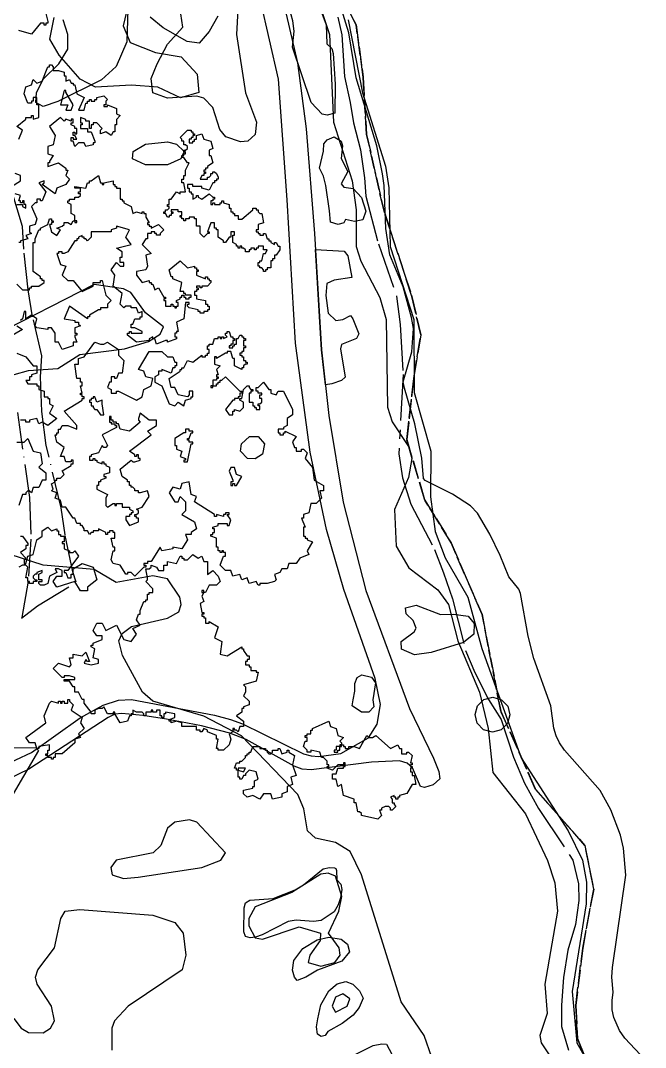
# Model space of a CAD drawing. Header units: metres. Extents: x -400 to 800, y -650 to 500.
# Drawn here: x 430.7 to 516.8, y -210.5 to -68.9 of the extents above; entities that cross this region are included whole.
import ezdxf

# ---------------------------------------------------------------- set-up
doc = ezdxf.new("R2010")
doc.units = ezdxf.units.M
doc.header["$LTSCALE"] = 2
for name, pattern in [('DASHDOT', [3.556, 2.54, -0.508, 0, -0.508]), ('DASHED', [1.524, 1.27, -0.254]), ('PHANTOM', [6.35, 3.175, -0.635, 0.635, -0.635, 0.635, -0.635])]:
    doc.linetypes.add(name, pattern=pattern)
for name, color, linetype in [('SITE-FLOOD-LIMIT', 5, 'DASHED'), ('SITE-PATH', 84, 'CONTINUOUS'), ('SITE-PROPERTY', 7, 'PHANTOM'), ('SITE-ROAD-GRAVEL', 32, 'CONTINUOUS'), ('SITE-SETBACK-WATER', 1, 'DASHDOT'), ('SITE-TREE-CANOPY', 94, 'CONTINUOUS'), ('SITE-WATER-EDGE', 5, 'CONTINUOUS'), ('TOPO-CONTOUR-MAJOR', 8, 'CONTINUOUS'), ('TOPO-CONTOUR-MINOR', 9, 'CONTINUOUS')]:
    doc.layers.add(name, color=color, linetype=linetype)

msp = doc.modelspace()

# ---------------------------------------------------------------- linework, layer by layer
at = {"layer": 'SITE-FLOOD-LIMIT'}
for points in [[(509.38, -214.09), (507.46, -209.29), (507.22, -204.72), (508.18, -196.8), (509.69, -188.67), (508.49, -182.65), (501.69, -174.94), (496.89, -164.13), (494.31, -150.81), (490.03, -140.91), (486.41, -135.02), (483.92, -126.65), (484.88, -118.25), (485.84, -112.24), (484.64, -106.96), (480.79, -95.19), (478.39, -84.62), (477.91, -76.69), (476.95, -69.48), (472.15, -60.12)], [(472.15, -60.12), (476.95, -69.48), (477.91, -76.69), (478.39, -84.62), (480.79, -95.19), (484.64, -106.96), (485.84, -112.24), (484.88, -118.25), (483.92, -126.65), (486.41, -135.02), (490.03, -140.91), (494.31, -150.81), (496.89, -164.13), (501.69, -174.94), (508.49, -182.65), (509.69, -188.67), (508.18, -196.8), (507.22, -204.72), (507.46, -209.29), (509.38, -214.09)]]:
    msp.add_lwpolyline(points, dxfattribs=at)
at = {"layer": 'SITE-PATH'}
for points in [[(427.83, -171.84), (432.18, -169.84), (438.89, -165.04), (442.06, -163.31), (444.2, -162.62), (445.99, -162.51), (457.42, -164.69), (459.62, -165.26), (461.27, -165.88), (469.68, -170.01), (470.73, -170.3), (471.8, -170.36), (474.85, -169.96), (478.65, -167.8), (479.86, -165.94), (480.28, -163.2), (479.58, -159.64), (475.23, -147.36), (472.85, -139.09), (470.6, -128.4), (468.57, -113.39), (467.42, -93.6), (466.23, -76.97), (463.74, -66.12)], [(466.65, -65.18), (468.88, -74.71), (470.06, -83.81), (471.19, -98.26), (472.18, -114.3), (473.17, -123.35), (475.14, -135.29), (478.27, -147.47), (484.3, -163.74), (487.63, -170.59), (488.35, -172.44), (488.48, -173.48), (487.54, -174.27), (486.39, -174.67), (485.81, -174.5), (484.72, -171.95), (483.99, -171.3), (482.93, -170.96), (479.06, -171.15), (470.76, -172.22), (469.52, -172.15), (468.39, -171.7), (461.79, -168.03), (459.51, -167.18), (455.64, -166.17), (450.78, -165.22), (447.52, -164.72), (444.66, -164.45), (443.7, -164.54), (442.77, -165.01), (431.8, -172.14), (428.96, -173.5)]]:
    msp.add_lwpolyline(points, dxfattribs=at)
at = {"layer": 'SITE-PROPERTY'}
msp.add_lwpolyline([(474.43, -68.42), (474.96, -70.85), (475.34, -76.59), (476.14, -80.19), (476.57, -82.97), (477.53, -86.73), (478.08, -90.58), (478.26, -93.12), (480.01, -99.66), (482.53, -106.89), (483.03, -110.81), (483.41, -117.71), (482.82, -128.64), (483.32, -131.94), (484.47, -135.58), (487.75, -141.84), (489, -145.03), (490.21, -148.63), (492.02, -155.77), (493.32, -158.81), (495.19, -162.5), (496.95, -165.27), (498.63, -170.49), (500.15, -174.08), (502.07, -177.56), (506.83, -184.67), (507.58, -187.92), (507.65, -190.25), (507.18, -193.56), (506.15, -197.07), (505.53, -200.84), (505.27, -204.66), (505.25, -207.61), (506.2, -210.9)], dxfattribs=at)
at = {"layer": 'SITE-ROAD-GRAVEL'}
msp.add_lwpolyline([(472.18, -114.3), (471.32, -100.46), (475.29, -100.69), (475.82, -101.33), (476.34, -104.3), (473.93, -104.68), (472.9, -105.17), (472.77, -106.78), (473.08, -109.24), (474.13, -110.26), (475.12, -110.11), (476.15, -109.58), (476.47, -110.03), (477.3, -112.1), (476.99, -112.75), (474.94, -113.55), (474.79, -114.17), (475.44, -118.05), (474.93, -118.51), (473.6, -118.99), (472.7, -119.12)], close=True, dxfattribs=at)
at = {"layer": 'SITE-SETBACK-WATER'}
msp.add_lwpolyline([(430.24, -122.96), (431.9, -134.64), (432.11, -140.42), (431.73, -146.21), (430.83, -151.29), (433, -149.6), (438.36, -146.34), (437.89, -144.89), (436.82, -139.81), (436.3, -136.1), (434.22, -127.5), (433.6, -122.78), (433.44, -118.01), (433.62, -115.12), (432.34, -109.74), (431.72, -106.01), (431.11, -100.4), (430.95, -97.29), (428.94, -90.71)], dxfattribs=at)
at = {"layer": 'SITE-TREE-CANOPY'}
for points in [[(445.69, -65.91), (444.83, -69.61), (445.78, -71.93), (449.29, -73.31), (452.8, -73.91), (455.05, -76.29), (455.25, -78.8), (452.73, -79.52), (449.62, -78.08), (445.99, -77.81), (441.02, -78.08), (438.91, -76.95), (436, -73.64), (434.74, -71.46), (435.33, -68.48)], [(433.93, -67.01), (434.43, -69.01), (434.43, -69.26), (434.18, -69.26), (434.18, -69.51), (433.93, -69.51), (433.93, -69.26), (433.43, -69.26), (432.18, -70.76), (430.43, -70.26)], [(457.89, -68.29), (456.7, -70.4), (455.31, -71.99), (453.65, -71.79), (450.35, -69.87), (448.53, -68.41)], [(430.43, -85.25), (430.93, -84.01), (430.18, -83.51), (431.43, -82.5), (431.43, -82.26), (432.18, -82.26), (432.18, -82), (432.43, -82), (432.43, -82.5), (433.18, -82.26), (433.18, -80.5), (432.93, -80.5), (432.93, -79.51), (432.43, -79.51), (432.43, -80), (432.18, -80), (432.18, -80.26), (431.68, -80.26), (431.18, -79.01), (431.43, -78.01), (432.18, -77.75), (432.43, -77.01), (432.93, -77.51), (433.68, -77.25), (434.43, -75.25), (434.68, -75.25), (434.68, -75.01), (434.93, -75.01), (435.18, -75.25), (435.18, -75.75), (435.93, -75.75), (436.68, -76.01), (436.68, -76.51), (436.93, -76.51), (436.93, -77.25), (437.43, -77.01), (437.68, -77.51), (437.93, -77.51), (437.93, -77.76), (438.18, -77.76), (438.43, -79.01), (439.43, -79.5), (438.68, -81.26), (439.43, -81.26), (439.68, -80.26), (439.93, -80.26), (439.93, -80), (440.18, -80), (440.18, -79.76), (440.43, -79.76), (440.43, -80), (440.93, -80), (440.93, -79.76), (441.18, -79.76), (441.18, -79.5), (442.18, -79.26), (442.68, -79.76), (442.43, -80), (442.43, -80.5), (442.18, -80.5), (442.18, -80.76), (442.68, -80.76), (442.68, -80.5), (443.93, -81), (443.93, -81.76), (444.43, -82), (443.93, -82.51), (443.93, -83.26), (443.68, -83.26), (443.68, -84.25), (443.43, -84.25), (443.18, -84.75), (442.43, -84.25), (441.68, -84.51), (441.68, -84.01), (441.93, -83.76), (441.18, -83.01), (440.68, -83.01), (440.68, -83.26), (440.43, -83.26), (440.43, -83.76), (440.18, -83.76), (440.18, -82.76), (439.68, -82.76), (439.68, -82.51), (438.93, -82.26), (438.93, -83.01), (439.18, -83.01), (439.18, -83.26), (438.93, -83.26), (438.93, -83.76), (439.93, -83.76), (439.93, -84.25), (440.43, -84.25), (440.93, -85.51), (440.93, -85.75), (440.68, -85.75), (440.68, -86.01), (439.68, -86.25), (439.43, -85.75), (438.68, -85.75), (438.18, -86.25), (437.93, -85.51), (437.68, -85.51), (437.68, -85.01), (437.93, -85.01), (437.93, -85.25), (438.43, -85.25), (438.18, -84.75), (437.93, -84.75), (437.93, -84.26), (438.18, -84.26), (438.18, -84.51), (438.43, -84.51), (438.43, -83.76), (438.18, -83.76), (438.18, -83.51), (437.68, -83.26), (437.68, -83.01), (437.93, -83.01), (437.93, -82.5), (437.68, -82.5), (437.68, -82.76), (436.93, -82.5), (436.68, -82.76), (436.18, -82.26), (434.68, -83.51), (435.43, -84.75), (435.18, -86.01), (434.43, -86.25), (434.43, -87.25), (435.18, -87.51), (434.68, -88.26), (434.68, -88.51), (434.43, -88.51), (434.43, -89.01), (435.93, -88.51), (436.93, -89.26), (436.93, -89.5), (437.18, -89.5), (436.93, -90.26), (437.43, -90.76), (436.93, -91.5), (435.68, -92), (435.43, -92.76), (433.68, -91.5), (433.93, -91.26), (433.93, -91), (433.18, -91.26), (434.18, -92.51), (433.68, -93.76), (433.43, -93.76), (433.43, -93.51), (432.93, -93.51), (432.93, -94.01), (432.68, -94.01), (432.18, -94.51), (432.93, -96.25), (432.68, -97.01), (431.93, -97.25), (431.93, -98.01), (432.18, -98.26), (431.43, -98.51), (431.68, -99.01), (430.68, -99.26), (430.68, -99.5), (430.43, -99.5)], [(429.43, -91.76), (430.68, -91), (430.68, -90.26), (429.93, -90)], [(430.18, -105.25), (430.93, -106.01), (431.93, -106.01), (431.93, -105.75), (432.18, -105.75), (432.18, -105.51), (433.18, -105.51), (433.93, -105.01), (433.93, -104.75), (433.68, -104.75), (433.68, -104.51), (433.43, -104.51), (433.43, -104.25), (432.43, -103.51), (432.43, -99.5), (432.68, -99.5), (432.68, -99.01), (433.18, -97.76), (433.43, -97.76), (433.43, -97.51), (434.43, -97.01), (434.68, -96.25), (434.93, -96.25), (434.93, -96.51), (435.18, -96.51), (435.18, -96.75), (434.93, -96.75), (434.93, -97.01), (434.68, -97.01), (434.93, -98.01), (435.68, -98.51), (436.18, -97.76), (435.68, -97.51), (436.43, -97.26), (436.68, -97.01), (436.68, -96.75), (437.18, -96.75), (437.68, -97.01), (437.93, -96.51), (438.18, -96.51), (438.18, -95.75), (437.68, -95.51), (437.68, -94.25), (437.18, -94.01), (437.18, -93.76), (437.43, -93.76), (437.43, -93.51), (438.18, -93.51), (438.18, -93.26), (438.68, -93.26), (438.93, -93.01), (438.93, -92.76), (438.68, -92.76), (438.68, -92.51), (438.93, -92.51), (438.93, -92), (438.18, -92), (438.18, -91.76), (439.68, -92), (439.93, -91.26), (440.18, -91.26), (440.18, -91), (440.43, -91), (441.43, -90.26), (441.68, -91.26), (441.93, -91.26), (441.93, -91.5), (442.18, -91.5), (442.18, -91.26), (443.43, -91), (443.43, -91.5), (443.68, -91.5), (443.68, -91.76), (443.93, -91.76), (443.93, -92.01), (444.43, -92.01), (444.43, -93.51), (444.68, -93.51), (444.68, -93.75), (444.93, -93.75), (444.93, -94.01), (445.93, -94.51), (446.18, -95.51), (446.68, -95.25), (447.43, -95.51), (447.43, -95.25), (447.68, -95.25), (447.68, -95.51), (447.93, -95.51), (447.93, -96.01), (448.43, -96.76), (448.18, -96.76), (448.18, -97.01), (448.43, -97.01), (448.43, -97.26), (448.68, -97.26), (448.68, -97.51), (449.68, -97.01), (450.43, -97.76), (449.93, -98.26), (449.93, -98.5), (449.43, -98.5), (449.43, -98.26), (449.18, -98.26), (449.18, -98.01), (448.68, -98.01), (448.68, -98.26), (448.18, -98.26), (448.18, -99), (447.93, -99), (447.43, -99.76), (448.68, -101), (447.93, -101.26), (448.18, -102.76), (447.93, -103.26), (446.68, -103.51), (446.68, -104.01), (447.43, -105.01), (448.43, -104.75), (448.43, -105.01), (448.68, -105.01), (448.68, -105.25), (448.93, -105.25), (449.18, -106.01), (449.68, -105.75), (450.43, -107.01), (450.68, -107.01), (450.68, -107.26), (450.43, -107.26), (450.43, -107.51), (450.68, -107.51), (450.68, -108.26), (451.43, -108.26), (451.43, -108.01), (451.68, -108.01), (451.68, -108.26), (451.93, -108.26), (451.93, -108.5), (452.18, -108.5), (452.18, -108.26), (452.43, -108.26), (452.43, -107.76), (452.18, -107.76), (452.18, -107.51), (452.68, -107.26), (452.68, -107.01), (452.93, -107.01), (452.93, -106.76), (453.18, -106.76), (453.18, -107.01), (453.43, -107.01), (453.43, -107.26), (453.93, -107.26), (453.93, -107.01), (454.18, -107.01), (454.18, -106.76), (453.43, -106.76), (453.43, -106.51), (453.18, -106.51), (453.18, -106.26), (452.68, -106.26), (452.93, -105.01), (451.68, -104.51), (451.68, -104.25), (451.43, -104.25), (451.18, -103.25), (452.68, -102.01), (453.68, -103.01), (454.68, -102.76), (454.68, -103.01), (454.93, -103.01), (454.93, -103.25), (455.18, -103.25), (455.18, -103.51), (454.93, -103.51), (454.93, -104.01), (456.18, -104.51), (456.18, -104.25), (456.43, -104.25), (456.43, -104.51), (456.68, -104.51), (456.68, -104.75), (456.93, -104.75), (456.93, -105.01), (456.43, -105.51), (455.68, -105.51), (455.68, -105.75), (455.43, -105.75), (455.43, -105.51), (454.93, -105.51), (454.93, -105.75), (455.18, -105.75), (455.18, -106.01), (454.93, -106.01), (454.93, -106.26), (454.68, -106.26), (454.68, -106.76), (454.93, -106.76), (454.93, -107.26), (456.18, -107.51), (456.18, -108), (456.43, -108), (456.43, -108.26), (456.68, -108.26), (456.68, -108.76), (456.43, -108.76), (456.43, -109), (455.93, -109), (455.93, -109.26), (455.43, -109.26), (455.43, -109), (455.18, -109), (455.18, -108.76), (453.93, -108.5), (453.68, -108.26), (453.68, -108), (453.93, -108), (453.93, -107.76), (453.43, -107.76), (453.18, -110), (452.18, -110.5), (452.43, -111.76), (452.18, -111.76), (452.18, -112.01), (451.93, -112.01), (451.93, -112.51), (452.18, -112.51), (452.18, -112.76), (450.93, -113.25), (450.93, -113.01), (450.68, -113.01), (449.43, -113.51), (449.18, -112.76), (448.93, -112.76), (448.93, -112.51), (448.43, -112.76), (448.43, -113.01), (446.68, -113.25), (445.43, -112.26), (445.43, -112.01), (445.68, -112.01), (445.68, -111.76), (445.93, -111.76), (445.93, -112.01), (447.43, -112.01), (447.43, -111.76), (446.43, -111.26), (445.93, -111.26), (445.93, -110.76), (446.18, -110.76), (446.43, -110), (447.18, -110), (447.18, -109.76), (447.43, -109.76), (447.43, -109), (446.93, -109.26), (446.68, -108.5), (445.93, -108.5), (445.93, -108.26), (445.18, -108.26), (444.93, -108.5), (444.43, -108.01), (444.68, -106.51), (443.43, -105.51), (443.68, -104.01), (443.18, -103.26), (443.93, -102.26), (444.43, -102.76), (444.93, -102.76), (444.93, -102.26), (444.43, -102.26), (444.43, -101.5), (444.68, -101.5), (444.68, -100.76), (443.93, -100.26), (445.93, -99.76), (445.18, -98.76), (445.68, -97.76), (443.93, -97.26), (443.93, -97.51), (443.18, -97.76), (443.18, -98.01), (440.43, -98.01), (440.43, -98.76), (439.93, -99.26), (439.68, -99), (439.43, -99), (439.43, -98.76), (439.18, -98.76), (439.18, -98.51), (438.68, -98.76), (438.68, -99), (438.43, -99), (438.43, -99.26), (438.18, -99.26), (437.18, -100.76), (436.68, -101), (436.43, -101), (436.43, -100.76), (435.93, -100.76), (435.93, -101), (435.68, -101), (436.18, -102.51), (436.93, -102.76), (436.43, -104.01), (437.18, -104.75), (437.93, -104.75), (439.18, -106.25), (440.68, -105.51), (440.68, -105.01), (441.68, -105.01), (441.68, -104.75), (441.93, -104.75), (442.43, -106.76), (443.18, -107.51), (442.68, -108.01), (442.68, -108.5), (441.68, -108.51), (441.68, -108.76), (441.43, -108.76), (440.18, -109.5), (440.18, -109.76), (439.93, -109.76), (439.93, -110), (437.43, -108.26), (436.68, -110), (438.18, -110.26), (438.18, -110.5), (438.68, -110.5), (438.68, -110.76), (438.93, -111), (438.18, -111.26), (438.18, -112.01), (438.43, -112.01), (438.43, -112.26), (438.18, -112.26), (438.18, -112.51), (438.43, -113.26), (437.93, -113.26), (437.93, -113.75), (436.43, -114.25), (435.93, -113.26), (435.43, -113.26), (435.43, -112.01), (434.93, -111.26), (434.43, -111.26), (434.43, -111.5), (432.93, -111.26), (432.68, -111), (432.93, -110), (432.18, -109.5), (431.43, -110), (431.43, -109.01), (431.18, -109.01), (430.93, -110), (430.68, -110.26)], [(430.18, -94.26), (430.93, -94.26), (430.93, -94.51), (431.43, -94.75), (431.43, -94.26), (431.18, -94.26), (431.18, -93.76), (430.93, -93.76), (430.93, -94.01), (430.68, -94.01), (430.68, -93.76), (430.43, -93.76), (430.68, -93.01), (429.93, -92.76)], [(430.18, -111), (430.93, -111.5), (429.18, -112.51)], [(430.18, -114.75), (431.43, -115.25), (432.43, -116.51), (432.93, -116.51), (432.93, -117.51), (432.18, -117.76), (432.18, -118.01), (431.93, -118.01), (431.93, -118.51), (431.43, -118.51), (431.68, -119), (432.93, -119), (432.93, -119.26), (433.18, -119.26), (433.18, -119.76), (433.93, -120), (433.93, -120.76), (434.43, -120.76), (434.43, -121), (434.68, -121), (434.68, -121.76), (435.18, -122.01), (434.68, -123.01), (435.68, -123.75), (434.43, -124.75), (433.68, -124.25), (433.18, -124.51), (432.93, -123.75), (431.93, -124.01), (431.93, -124.25), (431.43, -124.25), (431.43, -124.01), (430.68, -124.01)], [(430.18, -127.01), (431.18, -127.01), (431.68, -126.51), (432.43, -128.26), (433.43, -128.5), (433.68, -130), (433.18, -130.5), (434.18, -131.26), (434.18, -132.26), (433.68, -132.26), (433.18, -133.26), (432.43, -133.26), (432.18, -134.01), (431.93, -133.75), (431.68, -133.75), (431.43, -134.01), (431.43, -134.25), (430.93, -134.25), (430.43, -135.75)], [(430.68, -140), (430.93, -140), (431.68, -141), (431.68, -141.26), (431.43, -141.26), (431.43, -141.76), (430.68, -142.26), (431.43, -143.01), (431.18, -143.25), (431.18, -143.75), (431.43, -143.75), (431.68, -142.76), (432.43, -142.51), (432.93, -140.5), (433.68, -140), (433.68, -139.26), (434.43, -138.76), (434.93, -139.26), (435.68, -139), (435.68, -139.26), (435.93, -139.26), (435.93, -139.76), (436.18, -139.76), (436.18, -140), (436.68, -140), (436.68, -140.76), (436.43, -140.76), (436.43, -141), (436.68, -141), (436.68, -141.76), (437.43, -142.01), (437.43, -142.26), (437.93, -142.26), (438.18, -142.01), (438.68, -142.76), (437.18, -144.75), (436.68, -144.75), (436.68, -145.01), (436.93, -145.01), (437.18, -145.75), (437.68, -145.75), (437.68, -145.25), (437.93, -145.25), (437.93, -144.51), (439.18, -143.75), (440.68, -144.25), (441.18, -146.01), (439.93, -147.01), (439.93, -147.51), (438.93, -147.51), (438.18, -146.26), (435.68, -147.01), (435.18, -146.26), (435.68, -145.51), (436.43, -145.51), (436.43, -144.75), (435.93, -144.51), (435.43, -144.51), (435.68, -145.01), (434.68, -145.51), (434.43, -146.51), (433.93, -146.76), (433.43, -146.76), (433.18, -146.51), (433.18, -146.26), (433.68, -146.26), (433.68, -146.01), (433.18, -146.01), (433.18, -145.25), (433.68, -145.01), (433.68, -144.75), (432.93, -145.01), (432.93, -145.25), (432.68, -145.25), (432.43, -145.51), (432.43, -145.75), (432.68, -146.01), (432.93, -146.01), (432.93, -146.26), (432.43, -146.26), (432.43, -146.51), (431.93, -146.51), (431.93, -146.26), (431.68, -146.26), (431.68, -145.75), (431.43, -145.75), (431.68, -144.25), (431.43, -144.01), (430.93, -144.01), (430.43, -144.25)]]:
    msp.add_lwpolyline(points, dxfattribs=at)
for points in [[(468.38, -70.35), (468.22, -68.91), (467.78, -67.27), (467.27, -66.54), (467.37, -65.38), (467.88, -65.16), (469.49, -65.39), (470.49, -65.84), (471.56, -66.72), (472.2, -67.85), (472.79, -69.47), (472.92, -72.1), (473.61, -72.73), (473.79, -73.43), (474.05, -77.68), (473.99, -81.67), (472.95, -81.95), (472.28, -81.81), (470.76, -80.18), (468.16, -72.57)], [(436.18, -80.5), (437.18, -80.5), (436.93, -81.26), (437.68, -81.26), (437.93, -80.5), (436.93, -78.76), (436.93, -78.51), (436.68, -78.51)], [(454.18, -84.25), (454.43, -84.25), (454.43, -84.51), (454.68, -84.51), (454.68, -84.75), (454.43, -84.75), (454.43, -85.01), (454.18, -85.01), (454.18, -85.25), (453.93, -85.25), (453.93, -85.75), (454.43, -85.75), (454.43, -85.51), (454.68, -85.51), (454.68, -85.25), (454.93, -85.25), (454.93, -84.75), (455.68, -84.51), (455.93, -85.25), (456.93, -85.51), (457.18, -86.51), (456.68, -86.76), (456.68, -87.51), (456.93, -87.51), (457.18, -88.5), (456.43, -89), (456.43, -89.26), (456.18, -89.26), (456.18, -89.5), (455.93, -89.5), (455.93, -89.76), (456.18, -89.76), (456.18, -90), (455.93, -90), (455.93, -90.26), (455.68, -90.26), (455.43, -90.76), (456.43, -90.76), (456.43, -90.5), (456.68, -90.5), (456.93, -90.26), (456.93, -90), (457.18, -90), (457.18, -89.76), (457.43, -89.76), (457.68, -90), (457.93, -90.5), (457.93, -90.76), (457.68, -90.76), (457.68, -91), (457.43, -91), (457.43, -91.26), (457.18, -91.26), (456.68, -92.26), (455.68, -92.01), (455.68, -91.76), (454.43, -91.76), (454.43, -91.51), (453.68, -91.51), (453.68, -92.01), (453.93, -92.01), (453.93, -92.51), (454.18, -92.51), (454.18, -92.76), (454.43, -92.76), (454.43, -93.51), (454.93, -93.25), (454.93, -93.01), (455.18, -93.01), (455.18, -93.25), (455.68, -93.51), (456.68, -92.76), (457.18, -93.25), (457.43, -93.25), (457.43, -93.51), (457.18, -93.51), (457.18, -93.75), (456.93, -93.75), (456.93, -94.25), (457.18, -94.25), (457.18, -94.01), (457.43, -94.01), (457.43, -94.25), (458.18, -94.25), (458.18, -94.01), (458.43, -94.01), (458.43, -93.75), (458.68, -93.75), (458.68, -94.01), (459.43, -94.25), (459.43, -94.75), (459.68, -94.75), (459.68, -95.25), (459.93, -95.25), (459.93, -95.51), (460.18, -95.51), (460.18, -95.75), (460.68, -95.75), (460.68, -96.26), (461.18, -96.26), (462.68, -95.01), (462.68, -94.75), (463.18, -94.75), (463.18, -95.01), (463.43, -95.01), (463.43, -95.25), (463.68, -95.51), (463.93, -95.51), (464.18, -96.76), (463.43, -97.01), (463.43, -97.76), (463.18, -97.76), (463.18, -98), (463.43, -98), (463.43, -98.26), (463.68, -98.26), (463.68, -98.5), (464.18, -98.5), (464.18, -98.26), (464.43, -98.26), (464.68, -99), (464.93, -99), (464.93, -99.26), (465.18, -99.26), (465.18, -99.5), (465.68, -99.76), (465.68, -99.5), (465.93, -99.5), (466.18, -100), (466.43, -100), (466.43, -100.5), (465.93, -101.26), (465.68, -101.26), (465.68, -101.76), (465.43, -101.76), (465.43, -102.01), (465.18, -102.01), (465.18, -103.01), (464.68, -103.01), (464.68, -103.25), (464.43, -103.25), (464.43, -103.51), (464.18, -103.51), (464.18, -103.25), (463.93, -103.01), (463.68, -103.01), (463.68, -102.75), (463.43, -102.75), (463.43, -102.26), (463.68, -102.26), (463.68, -102.01), (463.93, -102.01), (464.18, -101.01), (464.43, -101.01), (464.68, -100.5), (464.18, -100.5), (464.18, -100), (463.43, -100), (463.43, -100.26), (463.18, -100.26), (463.18, -100.5), (462.93, -100.5), (462.93, -100.26), (462.43, -100.26), (462.43, -100.5), (462.18, -100.5), (462.18, -100.76), (461.68, -100.76), (461.68, -100.5), (461.43, -100.26), (461.18, -100.26), (461.18, -100), (460.93, -100), (460.93, -100.26), (460.68, -100.26), (460.68, -100), (460.43, -100), (460.43, -99.76), (459.93, -99.5), (459.93, -98.5), (460.18, -98.5), (460.18, -98), (459.68, -98), (459.68, -98.76), (459.43, -98.76), (458.93, -99.5), (458.68, -99.5), (458.68, -99.26), (457.93, -98.76), (457.93, -97.76), (457.68, -97.76), (457.68, -97.51), (457.43, -97.51), (457.43, -96.76), (456.93, -96.76), (456.43, -98.01), (456.68, -98.01), (456.68, -98.26), (456.43, -98.26), (455.93, -98.76), (455.43, -98.26), (455.43, -97.26), (454.93, -97.26), (454.93, -96.25), (454.68, -96.25), (454.68, -96.01), (453.93, -96.01), (453.93, -96.25), (453.43, -96.25), (453.43, -96.51), (453.18, -96.51), (453.18, -96.25), (452.93, -96.25), (452.93, -96.01), (452.68, -96.01), (452.68, -95.75), (452.93, -95.75), (452.93, -95.25), (452.43, -95.25), (452.43, -95.01), (451.43, -95.01), (451.43, -95.25), (451.68, -95.25), (451.68, -95.51), (451.43, -95.51), (451.43, -95.75), (451.18, -95.75), (451.18, -96.01), (450.93, -96.01), (450.68, -95.51), (450.43, -95.51), (450.43, -95.25), (450.68, -95.25), (450.68, -95.01), (450.93, -95.01), (451.18, -94.75), (451.18, -94.51), (450.93, -94.51), (450.93, -94.25), (451.18, -94.25), (451.18, -93.51), (451.43, -93.51), (452.18, -92.51), (452.68, -92.76), (452.68, -92.51), (453.43, -92.51), (453.18, -91.26), (452.93, -91.26), (452.93, -90.76), (453.18, -90.76), (453.18, -90.26), (453.43, -90.26), (453.43, -89.5), (453.93, -88.5), (453.68, -88.5), (453.18, -87.76), (452.93, -87.76), (452.93, -87.51), (453.18, -87.51), (453.18, -87.26), (453.43, -87.26), (453.43, -87.01), (453.18, -87.01), (453.18, -86.76), (453.43, -86.76), (453.68, -86.51), (453.68, -86.25), (453.43, -86.01), (453.18, -86.01), (453.18, -85.51), (452.93, -85.51), (452.93, -85.25), (452.68, -85.01), (453.68, -84.01), (454.18, -84.01)], [(473.27, -95.11), (472.77, -91.64), (472.45, -90.34), (471.91, -89.23), (472.46, -86.91), (472.47, -85.87), (472.96, -85.32), (473.9, -84.93), (474.87, -85.54), (475.06, -86.17), (474.89, -87.89), (475.81, -89.7), (474.9, -91.38), (475.27, -91.87), (476.52, -92.06), (477.7, -93.29), (478.26, -95.15), (477.87, -96.39), (476.71, -96.59), (475.5, -96.3), (475.24, -96.76), (474.48, -97.03), (473.39, -96.68)], [(438.18, -96.75), (438.43, -96.75), (438.43, -96.51), (438.18, -96.51)], [(457.68, -119.26), (457.68, -119), (457.93, -119), (457.93, -118.76), (458.18, -118.76), (458.18, -118.5), (458.43, -118.5), (458.93, -118), (460.93, -120), (461.18, -120), (461.18, -120.26), (460.93, -120.26), (460.93, -120.76), (460.68, -120.76), (460.68, -121.01), (460.18, -121.01), (460.18, -121.26), (459.93, -121.26), (458.93, -122.51), (459.43, -123.25), (459.93, -123.25), (459.93, -122.75), (460.18, -122.75), (460.18, -122.51), (460.93, -122.75), (461.43, -122.25), (461.43, -121.51), (460.93, -121.26), (460.93, -121.01), (461.18, -121.01), (461.43, -119.76), (461.93, -119.26), (462.18, -119.26), (462.18, -119.5), (462.43, -119.76), (462.68, -119.76), (462.68, -120), (462.43, -120), (462.43, -120.26), (462.18, -120.26), (462.18, -121.51), (462.68, -121.51), (462.68, -122.01), (462.93, -122.01), (462.93, -122.25), (463.18, -122.25), (463.18, -122.51), (463.68, -122.51), (463.68, -122.01), (463.43, -122.01), (463.43, -121.76), (463.68, -121.76), (463.93, -121.51), (463.93, -121.01), (463.68, -121.01), (463.68, -120.51), (463.93, -120.51), (463.93, -120.26), (463.43, -120.26), (463.43, -120), (463.18, -120), (463.18, -119.5), (463.43, -119.5), (464.18, -118.76), (464.93, -119.76), (465.18, -119.76), (465.18, -120.26), (465.93, -120.51), (466.18, -120), (466.93, -120), (468.18, -122.51), (468.18, -123.25), (467.43, -123.75), (467.43, -124.75), (466.93, -125.01), (466.93, -125.26), (466.18, -125.26), (466.18, -125.76), (466.43, -125.76), (466.43, -126.01), (466.93, -126.01), (466.93, -125.76), (467.18, -125.76), (467.18, -125.51), (468.68, -126.26), (468.18, -127), (468.43, -127.76), (468.68, -127.76), (468.68, -128.26), (469.43, -128.26), (469.43, -128), (469.68, -128), (470.18, -128.5), (469.93, -129.26), (470.93, -130.51), (471.18, -132.25), (472.43, -133.01), (472.43, -133.75), (471.93, -133.75), (472.18, -134.76), (471.43, -135.51), (470.68, -135.51), (470.43, -136.76), (469.68, -137), (469.68, -137.5), (469.43, -137.5), (469.93, -138.76), (469.68, -138.76), (469.68, -140.01), (469.93, -140.01), (469.93, -140.26), (470.18, -140.26), (470.18, -140.51), (470.93, -140.76), (470.18, -142.01), (470.43, -142.51), (469.18, -143.01), (468.68, -143.75), (467.68, -143.75), (467.43, -144.51), (466.68, -144.51), (466.43, -145.01), (465.68, -145.26), (465.93, -146.01), (465.68, -146.26), (464.68, -146.5), (463.68, -146.5), (463.68, -146.76), (463.43, -146.76), (463.18, -146.26), (462.18, -146.51), (461.93, -145.76), (461.18, -146.01), (460.93, -145.26), (459.93, -145.51), (459.68, -144.75), (458.93, -144.75), (458.18, -144.01), (458.68, -142.75), (458.93, -142.75), (458.93, -142.25), (458.68, -142.25), (458.68, -142.01), (458.43, -142.01), (458.43, -142.25), (458.18, -142.25), (458.18, -142.01), (457.93, -142.01), (457.93, -141.51), (457.68, -141.51), (457.68, -140.26), (456.93, -140), (456.93, -139.76), (457.18, -139.76), (457.18, -139.5), (457.43, -139.5), (457.43, -139), (457.18, -139), (457.18, -138.76), (457.93, -138.5), (457.93, -138.26), (459.18, -138.26), (459.18, -138.5), (459.43, -138.5), (459.68, -137.76), (459.18, -137), (459.43, -137), (459.43, -136.76), (458.93, -136.76), (458.93, -137), (458.68, -137), (458.68, -137.26), (457.68, -137.01), (457.68, -137.26), (457.43, -137.26), (457.43, -137.01), (454.68, -135.25), (454.93, -134.51), (454.18, -134.25), (453.93, -132.51), (452.93, -132.75), (452.68, -133.51), (451.68, -133.25), (451.18, -134.01), (451.93, -135.25), (452.43, -135.25), (452.68, -134.51), (453.43, -135.25), (453.43, -136.51), (452.93, -137.01), (454.68, -138), (454.93, -139), (454.18, -139.5), (454.18, -139.76), (453.43, -139.76), (453.68, -140.51), (452.93, -141.76), (451.68, -141.51), (451.68, -141.76), (450.18, -142.01), (449.93, -141.51), (448.68, -143.51), (448.18, -143.51), (448.18, -143.75), (447.68, -143.75), (447.68, -144.01), (447.93, -144.01), (447.93, -144.25), (447.68, -144.25), (446.43, -145.51), (445.93, -145.01), (445.43, -145.01), (445.43, -145.25), (445.18, -145.25), (444.43, -144.01), (443.43, -143.75), (443.18, -143.25), (443.43, -142.01), (443.68, -142.01), (443.68, -141.51), (443.43, -141.51), (443.18, -140.26), (443.68, -140.26), (443.68, -139.5), (443.43, -139.5), (443.43, -139.26), (442.93, -139.26), (442.93, -139.5), (442.68, -139.5), (442.68, -139.76), (442.43, -139.76), (442.43, -139.5), (441.43, -139), (441.43, -139.26), (440.68, -139.26), (440.68, -139.5), (440.43, -139.5), (440.18, -139.76), (439.93, -139.26), (439.43, -139.26), (439.43, -139), (439.18, -138.5), (438.93, -138.5), (438.93, -138.26), (438.43, -138.26), (438.18, -137.51), (437.93, -137.51), (436.93, -136.01), (436.43, -136.01), (436.18, -135.01), (435.43, -134.75), (435.68, -134.01), (434.93, -133.75), (435.18, -133.51), (434.93, -132.76), (435.43, -132.51), (435.43, -132.26), (435.68, -132.26), (435.68, -132.01), (436.18, -132.01), (436.68, -131.51), (436.43, -131), (437.68, -130.26), (437.68, -130), (437.93, -130), (437.93, -129.5), (437.68, -129.5), (437.68, -129.76), (436.93, -129.76), (436.68, -129), (436.18, -129), (436.68, -127.76), (435.68, -127.01), (435.43, -126.01), (435.68, -126.01), (435.68, -125.75), (435.93, -125.75), (435.93, -125.25), (436.18, -125.25), (436.43, -124.75), (437.18, -124.75), (438.43, -125.25), (438.43, -124.75), (436.68, -122.76), (439.18, -121.26), (439.18, -121), (439.43, -121), (439.43, -120.76), (439.18, -120.76), (439.18, -120.5), (438.93, -120.5), (438.93, -120.26), (439.18, -120.26), (438.93, -119.26), (439.18, -119.26), (439.18, -118.76), (438.93, -118.76), (438.93, -118.26), (438.43, -118.26), (438.18, -116.25), (438.68, -116.25), (438.68, -115.51), (439.43, -115.25), (440.93, -113.26), (441.68, -113.51), (442.18, -113.51), (442.68, -113.26), (444.18, -114.25), (444.18, -115.01), (444.93, -115.75), (444.68, -117.51), (444.18, -117.51), (443.93, -118.26), (443.68, -118.26), (443.68, -118.01), (443.18, -118.01), (443.18, -118.76), (442.93, -118.76), (442.68, -119.5), (443.18, -119.76), (443.18, -120.26), (443.93, -120.26), (443.93, -120), (444.18, -120), (446.68, -121.26), (447.43, -120.76), (447.68, -119.76), (448.68, -119.26), (448.93, -118.26), (447.93, -118), (447.68, -117.26), (446.93, -117.01), (448.43, -114.51), (450.18, -114.51), (450.93, -115.25), (451.68, -115.25), (451.93, -116.01), (452.18, -116.01), (452.18, -116.51), (451.93, -116.51), (451.93, -116.76), (451.68, -116.76), (451.43, -117.51), (450.18, -117.01), (450.18, -117.26), (449.68, -117.26), (449.68, -117.76), (449.18, -118), (449.18, -118.76), (450.18, -119.26), (451.18, -121.76), (451.93, -122.01), (452.43, -121.51), (453.18, -122.01), (453.43, -121.26), (454.18, -121.01), (454.18, -120.76), (454.43, -120.76), (454.43, -120), (453.93, -120), (453.93, -120.5), (453.68, -120.76), (452.43, -120.5), (451.93, -119.5), (451.43, -119.5), (451.18, -118.26), (452.68, -117.26), (452.68, -117.01), (452.93, -117.01), (452.93, -116.76), (453.18, -116.76), (453.68, -115.75), (454.43, -116.01), (455.68, -115.01), (455.68, -115.25), (456.18, -115.25), (456.18, -115.01), (456.43, -115.01), (456.43, -114.75), (456.68, -114.75), (456.68, -114.25), (456.43, -114.25), (456.43, -113.75), (456.68, -113.75), (456.68, -113.51), (457.18, -113.51), (457.43, -112.75), (457.93, -112.75), (457.93, -112.51), (458.18, -112.51), (458.18, -112.75), (458.43, -112.75), (458.43, -112.51), (458.68, -112.51), (458.68, -112.75), (459.18, -112.51), (458.93, -112.26), (458.93, -112.01), (459.18, -112.01), (459.18, -111.76), (459.43, -111.76), (459.68, -112.51), (459.93, -112.51), (459.93, -112.75), (460.18, -112.75), (460.18, -113.01), (459.93, -113.01), (459.93, -113.51), (459.68, -113.51), (459.68, -113.75), (459.43, -113.75), (459.43, -114.01), (459.93, -114.01), (459.93, -113.75), (460.18, -113.75), (460.18, -113.51), (460.43, -113.51), (460.43, -112.75), (460.68, -112.75), (460.93, -112.26), (461.18, -112.26), (461.18, -112.51), (461.43, -112.51), (461.43, -112.75), (461.68, -112.75), (461.68, -113.01), (461.43, -113.01), (461.43, -113.75), (461.68, -113.75), (461.68, -114.01), (461.43, -114.01), (461.43, -114.51), (461.18, -114.51), (461.18, -114.75), (460.93, -114.75), (460.93, -115.01), (461.18, -115.01), (461.18, -115.25), (461.43, -115.25), (461.43, -115.76), (461.68, -115.76), (461.68, -116.01), (461.93, -116.01), (461.93, -116.26), (461.68, -116.26), (461.43, -116.51), (461.43, -116.76), (461.18, -116.76), (461.18, -117.01), (460.18, -116.51), (460.18, -115.51), (459.93, -115.51), (459.68, -114.51), (459.18, -114.51), (459.18, -114.75), (458.93, -114.75), (457.68, -115.51), (457.68, -115.25), (457.43, -115.25), (457.43, -116.26), (458.18, -116.51), (457.68, -117.01), (457.93, -117.76), (457.68, -117.76), (457.68, -118), (457.93, -118), (457.93, -118.26), (457.68, -118.26), (457.68, -118.5), (457.18, -118.5), (457.18, -119.26)], [(456.93, -119.26), (456.93, -119.5), (457.18, -119.5), (457.18, -119.26)], [(441.93, -121.76), (441.93, -121.26), (441.18, -121.51), (440.93, -120.76), (440.68, -120.76), (440.68, -121), (440.43, -121), (440.43, -121.26), (440.18, -121.26), (440.18, -121.51), (440.43, -121.51), (440.43, -122.01), (440.68, -122.01), (440.68, -122.26), (440.93, -122.51), (441.18, -122.51), (441.68, -123.25), (442.18, -123.25)], [(446.93, -123.75), (446.93, -124.01), (447.18, -124.25), (445.68, -125.51), (444.43, -125.25), (444.18, -124.51), (443.93, -124.51), (443.93, -124.25), (443.43, -124.25), (443.43, -124.01), (443.18, -124.01), (443.18, -123.51), (442.93, -123.51), (442.93, -124.25), (443.18, -124.25), (443.18, -124.51), (443.68, -124.51), (443.68, -124.75), (443.93, -124.75), (443.93, -125.01), (441.93, -126.01), (442.68, -127.51), (442.43, -127.76), (442.18, -127.76), (441.93, -127.51), (441.43, -128.5), (440.43, -128.76), (440.43, -129), (440.18, -129), (440.18, -129.5), (440.68, -129.5), (440.68, -129.26), (440.93, -129.26), (440.93, -129.5), (441.18, -129.5), (441.18, -129.76), (441.93, -130), (441.93, -129.76), (442.18, -129.76), (442.18, -130), (442.43, -130), (442.43, -130.26), (442.93, -130.5), (442.93, -131.26), (442.18, -131.51), (442.18, -131.76), (442.43, -131.76), (442.43, -132.01), (441.68, -132.26), (441.68, -132.51), (441.43, -132.51), (441.43, -133.01), (441.18, -133.01), (441.18, -133.51), (442.68, -134.25), (442.43, -134.75), (442.43, -135.75), (442.68, -136.01), (443.43, -135.51), (443.68, -135.51), (443.68, -135.75), (443.93, -135.75), (443.93, -135.51), (444.68, -135.51), (444.68, -136.01), (445.68, -136.01), (445.68, -136.26), (446.18, -136.51), (446.18, -136.76), (445.93, -136.76), (445.93, -137.01), (445.68, -137.01), (445.68, -137.26), (445.18, -137.26), (445.18, -137.76), (445.68, -138.5), (446.93, -138), (446.93, -137.51), (446.68, -137.51), (446.68, -137.26), (446.43, -137.26), (446.43, -137.01), (446.68, -137.01), (446.93, -136.76), (446.93, -136.51), (446.68, -136.26), (447.43, -136.01), (448.43, -134.51), (448.18, -133.75), (447.18, -134.01), (446.93, -134.01), (446.93, -133.75), (446.43, -133.75), (446.43, -133.51), (446.18, -133.25), (445.93, -133.25), (445.93, -133.01), (445.68, -133.01), (445.68, -132.51), (445.43, -132.51), (445.43, -132.26), (444.68, -131.76), (444.43, -130.76), (445.93, -129.5), (446.18, -129.76), (446.43, -129.76), (447.18, -129.5), (447.18, -129.26), (446.93, -129.26), (446.93, -128.76), (446.68, -128.76), (446.68, -129), (446.43, -129), (446.43, -128.76), (445.68, -128.26), (448.68, -126.01), (448.18, -125.51), (449.43, -124.75), (449.43, -124.01), (448.43, -124.01), (447.18, -123.01)], [(451.93, -127.51), (452.18, -127.51), (452.18, -128), (452.93, -128.26), (452.68, -129), (453.43, -129.26), (453.43, -129.5), (453.18, -129.5), (453.18, -129.76), (453.68, -129.76), (454.18, -127.26), (454.43, -127.26), (454.43, -127.01), (453.93, -127.01), (453.93, -126.76), (453.68, -126.76), (453.68, -126.51), (453.93, -126.51), (454.18, -125.76), (454.43, -125.76), (454.43, -125.51), (453.93, -125.51), (453.93, -125.25), (453.43, -125.25), (453.43, -125.76), (453.18, -125.76), (451.93, -126.51)], [(459.68, -133.01), (459.93, -133.01), (459.93, -132.75), (460.18, -132.75), (460.18, -133.01), (460.43, -133.01), (461.18, -131.76), (460.43, -131.51), (460.18, -130.51), (459.68, -130.51), (459.43, -131.01), (459.93, -132.25), (459.93, -132.51), (459.68, -132.51)], [(455.68, -148.26), (455.93, -149), (455.43, -149.26), (455.68, -150.51), (455.93, -150.51), (455.93, -150.76), (455.68, -150.76), (455.68, -151.01), (455.93, -151.01), (455.93, -151.26), (456.18, -151.26), (456.18, -152.01), (456.68, -152.01), (456.68, -151.75), (457.93, -152.51), (457.43, -154.01), (458.43, -154.51), (458.18, -156.26), (459.18, -156.5), (461.18, -155.26), (461.18, -155.51), (461.43, -155.51), (461.43, -155.76), (461.93, -156.5), (462.18, -156.5), (462.18, -157), (461.93, -157), (461.93, -157.26), (461.68, -157.26), (461.68, -157.76), (462.18, -157.76), (462.18, -158), (462.43, -158), (462.43, -158.5), (463.18, -158.5), (463.18, -158.76), (463.43, -158.76), (463.18, -160.01), (461.43, -160.51), (461.68, -160.76), (461.68, -161.51), (461.43, -162.01), (462.18, -162.75), (462.18, -163.25), (461.43, -163.51), (461.43, -163.75), (461.18, -163.75), (461.18, -164.25), (460.43, -164.76), (461.43, -165.51), (461.43, -166.26), (460.93, -166.26), (460.68, -167), (460.43, -166.76), (460.18, -166.76), (460.18, -166.5), (459.93, -166.5), (459.93, -167), (459.43, -167.26), (459.68, -168), (459.43, -168.76), (458.68, -169.51), (457.93, -169.51), (457.93, -169.26), (457.68, -169.26), (457.93, -168), (457.68, -168), (457.68, -167.5), (456.43, -167), (456.43, -166.76), (455.93, -166.5), (455.68, -167), (455.43, -167), (455.43, -166.76), (454.93, -166.76), (454.93, -166.26), (452.93, -166.26), (452.93, -165.76), (452.18, -165.51), (451.43, -165.76), (451.43, -165.51), (451.18, -165.51), (451.18, -165.26), (451.93, -165.01), (451.93, -164.51), (450.68, -164.25), (450.68, -164.51), (450.43, -164.51), (450.43, -165.01), (450.18, -165.01), (450.18, -164.75), (449.93, -164.75), (449.93, -164.01), (449.43, -164.01), (449.43, -164.25), (448.93, -164.25), (448.93, -164.01), (448.68, -164.01), (448.68, -164.25), (447.93, -164.25), (447.93, -164.75), (447.68, -164.75), (447.68, -164.51), (447.43, -164.25), (446.68, -164.25), (446.18, -164.01), (446.18, -164.51), (445.93, -164.51), (445.93, -164.75), (445.68, -164.75), (445.43, -165.51), (444.43, -165.76), (443.68, -164.51), (443.68, -164.25), (443.43, -164.25), (443.43, -164.51), (442.68, -164.51), (442.18, -163.51), (441.93, -163.75), (441.43, -163.75), (440.93, -164.01), (440.93, -164.51), (440.43, -164.51), (440.43, -164.25), (439.43, -163.01), (439.43, -162.51), (439.18, -162.51), (438.68, -161.51), (438.18, -161.51), (438.18, -160.76), (437.93, -160.76), (437.43, -160), (436.68, -160), (436.68, -159.76), (438.18, -159.76), (438.18, -159.5), (437.43, -159.26), (436.68, -159.26), (436.68, -159.5), (436.43, -159.5), (435.18, -158.26), (435.93, -157.51), (437.43, -158), (437.68, -157.76), (437.43, -156.76), (437.93, -156.76), (437.93, -156.26), (439.18, -156.51), (439.68, -156.01), (440.18, -157.26), (439.93, -157.26), (439.68, -157.01), (439.43, -157.5), (440.43, -157.76), (441.43, -157.5), (441.43, -157.01), (440.68, -156.76), (440.93, -155.51), (440.43, -155.25), (440.43, -155.01), (440.68, -155.01), (440.68, -154.75), (441.93, -154.25), (441.93, -153.75), (441.18, -153.75), (440.68, -153.01), (441.18, -152.01), (441.93, -152.01), (442.43, -153.01), (443.93, -152.26), (444.93, -154.25), (445.93, -154.51), (446.68, -153.51), (446.18, -152.75), (447.18, -152.25), (446.68, -151.51), (446.93, -150.76), (447.18, -150.76), (447.18, -150.26), (447.68, -149), (447.93, -149), (447.93, -148.76), (448.18, -148.76), (448.18, -148), (448.43, -148), (448.43, -147.76), (448.93, -147.76), (448.93, -147.26), (447.93, -146.26), (448.18, -146.01), (448.18, -145.76), (447.93, -144.51), (448.43, -144.51), (448.68, -144.25), (448.68, -144.01), (449.43, -144.25), (449.68, -144.75), (450.43, -144.75), (450.43, -144.01), (450.93, -144.01), (450.93, -143.51), (452.18, -143.75), (452.68, -142.75), (452.93, -142.75), (452.93, -143.01), (453.18, -143.01), (453.18, -143.25), (453.68, -143.25), (454.43, -142.51), (455.18, -143.01), (455.68, -142.75), (455.93, -143.51), (456.43, -143.51), (456.43, -145.26), (457.18, -144.75), (457.93, -145.51), (458.18, -146.26), (457.68, -146.76), (456.68, -146.76), (456.18, -147.76), (455.93, -147.76)], [(455.93, -147.5), (455.68, -147.5), (455.68, -147.76), (455.93, -147.76)], [(483.18, -155.56), (483.13, -154.51), (484.96, -153.19), (485.23, -152.67), (484.82, -151.62), (483.83, -150.69), (483.74, -149.88), (485.22, -149.49), (488.58, -150.81), (490.37, -150.76), (492.39, -151.03), (493.21, -152.06), (493.16, -153.5), (491.74, -154.66), (487.28, -156.05), (484.98, -156.36)], [(476.54, -162.58), (476.77, -161.37), (476.78, -160.31), (477.07, -159.47), (477.74, -159.12), (479.08, -159.42), (479.62, -160.22), (479.24, -162.57), (479.39, -163.54), (478.68, -164.27), (477.7, -164.28), (476.39, -163.38)], [(437.93, -163.25), (437.68, -164.01), (439.18, -165.01), (438.93, -165.76), (439.43, -166.51), (438.68, -167.26), (438.93, -167.76), (438.18, -168), (438.18, -168.5), (436.43, -170), (435.43, -170), (435.43, -170.5), (435.18, -170.5), (435.18, -170.76), (434.93, -170.76), (434.93, -170.5), (434.43, -170.5), (434.43, -170.26), (434.18, -170.26), (434.18, -170), (434.43, -170), (434.43, -169.5), (434.68, -169.5), (434.68, -168.76), (433.18, -169), (433.18, -169.26), (432.93, -169.26), (432.68, -168.5), (431.93, -168.5), (431.43, -167.76), (434.18, -165.76), (433.93, -164.75), (434.68, -163.01), (434.93, -162.75), (435.93, -163.01), (435.93, -162.75), (436.18, -162.75), (436.18, -163.01), (436.43, -163.01), (436.43, -162.75), (436.68, -162.75), (436.68, -163.01), (437.18, -163.01), (437.18, -162.51), (437.43, -162.51), (437.43, -162.75)], [(493.35, -164.6), (493.67, -163.4), (494.57, -162.53), (495.77, -162.22), (496.97, -162.55), (497.84, -163.44), (498.15, -164.65), (497.81, -165.85), (496.92, -166.72), (495.72, -167.03), (494.52, -166.69), (493.65, -165.8)], [(475.18, -168.76), (475.18, -169.01), (475.43, -169.01), (475.43, -169.26), (475.93, -169.26), (475.93, -169.01), (476.68, -169.01), (477.43, -169.26), (478.43, -167.5), (478.68, -167.76), (479.18, -167.76), (479.68, -167.5), (481.68, -169.26), (482.68, -168.76), (482.93, -169.26), (483.18, -169.26), (483.18, -170.01), (483.93, -170.01), (483.93, -169.76), (484.18, -169.76), (484.68, -170.25), (484.43, -171.25), (484.68, -171.25), (484.68, -171.51), (484.43, -171.51), (484.43, -171.75), (484.68, -171.75), (484.68, -172.01), (484.43, -172.01), (484.43, -172.51), (484.68, -172.51), (484.68, -173.01), (484.93, -173.01), (485.18, -174.26), (484.68, -174.26), (483.93, -175.5), (482.93, -175.76), (482.93, -176), (482.68, -176), (482.68, -176.26), (482.43, -176.26), (482.43, -176), (482.18, -176), (482.18, -175.76), (481.68, -176), (481.93, -176.26), (481.93, -176.76), (482.18, -176.76), (482.18, -177), (482.43, -177.26), (481.93, -177.76), (481.68, -177.76), (481.68, -177.5), (481.43, -177.26), (480.93, -177.26), (480.43, -177.5), (480.43, -177.76), (480.18, -177.76), (480.43, -178.51), (479.93, -179.01), (477.68, -178.51), (477.68, -178.26), (477.43, -178), (477.18, -178), (476.93, -176.76), (476.68, -176.76), (476.68, -176.26), (475.18, -175.76), (474.93, -174.26), (474.43, -174.51), (474.18, -173.51), (473.68, -173.51), (473.68, -172.75), (474.18, -172.75), (474.43, -172.01), (475.18, -172.01), (475.18, -171.75), (475.43, -171.75), (475.43, -171.25), (475.18, -171.25), (475.18, -171.51), (474.43, -171.51), (473.68, -172.25), (472.93, -172.01), (472.93, -171.75), (473.18, -171.75), (473.18, -171.51), (472.93, -171.51), (472.93, -171.01), (472.43, -170.51), (472.18, -170.51), (471.93, -169.76), (470.68, -169.51), (470.68, -169.76), (470.18, -169.76), (470.18, -169.51), (469.68, -169.01), (469.93, -168.26), (470.18, -168.26), (470.18, -167.76), (469.93, -167.76), (469.93, -167.5), (470.18, -167.5), (470.18, -167.26), (470.68, -167.26), (470.68, -166.76), (470.93, -166.76), (470.93, -166.5), (473.18, -165.51), (473.43, -166.26), (474.18, -166.5), (474.43, -167.5), (475.18, -167.76), (474.68, -168.26), (474.93, -168.5), (474.93, -168.76)], [(460.43, -172.25), (460.43, -172.01), (460.18, -172.01), (460.43, -171.25), (460.93, -171.25), (460.93, -171.01), (461.18, -171.01), (461.68, -170.51), (461.68, -170.26), (461.93, -170.26), (461.93, -170.01), (462.18, -170.01), (462.18, -169.76), (462.43, -169.76), (462.68, -169), (463.68, -169), (463.68, -169.26), (464.43, -169.26), (464.43, -169.51), (464.68, -169.51), (464.68, -169.76), (464.93, -170.01), (465.18, -170.01), (465.43, -169.76), (465.43, -169.51), (466.18, -169.51), (466.18, -169.26), (466.43, -169.26), (466.68, -170.01), (467.43, -169.76), (467.43, -169.51), (467.68, -169.51), (467.68, -169.76), (468.43, -170.26), (468.18, -171.51), (468.68, -173.01), (467.93, -173.25), (468.18, -174.26), (467.43, -174.51), (467.43, -175.26), (466.68, -175.51), (466.68, -176), (465.43, -176.26), (465.18, -175.51), (464.18, -175.51), (463.68, -176.26), (462.68, -175.76), (461.93, -176), (461.43, -175.51), (461.43, -175.01), (462.68, -174.76), (462.68, -174.51), (462.93, -174.51), (462.93, -173.75), (463.43, -173.51), (463.18, -172.51), (462.18, -172.25), (461.68, -172.75), (461.68, -173.01), (461.43, -173.01), (461.18, -173.51), (460.93, -173.51), (460.93, -173.25), (460.68, -173.25), (460.68, -172.25)], [(474.18, -169.01), (474.18, -169.51), (473.93, -169.51), (473.93, -169.76), (474.43, -169.76), (474.43, -169.51), (474.68, -169.51), (474.68, -169.01)], [(474.93, -169.01), (474.93, -168.76), (474.68, -168.76), (474.68, -169.01)], [(461.43, -172.51), (461.68, -172.01), (460.68, -172.01), (460.68, -172.25)]]:
    msp.add_lwpolyline(points, close=True, dxfattribs=at)
at = {"layer": 'SITE-WATER-EDGE'}
for points in [[(516.83, -212.28), (513.99, -209.23), (513.26, -208.19), (512.49, -206.38), (512.26, -205.34), (512.23, -204.01), (512.39, -202.87), (512.2, -200.8), (512.29, -199.46), (514.11, -186.75), (513.82, -183.02), (513.39, -181.25), (512.07, -177.72), (510.57, -175.07), (505.68, -169.49), (504.98, -168.5), (504.52, -167.52), (504.22, -166.47), (503.78, -163.4), (501.45, -156.86), (500.68, -153.77), (499.62, -147.9), (499.36, -147.3), (497.98, -145.58), (496.8, -142.67), (495.37, -139.74), (493.66, -136.83), (492.73, -135.81), (490.25, -134.2), (486.44, -132.32), (486.21, -132.03), (486, -129.24), (485.03, -124.52), (483.6, -119.59), (483.44, -118.69), (484.61, -114.59), (484.85, -111.37), (484.57, -109.83), (483.42, -105.62), (481.6, -101.2), (481.03, -97.58), (480.81, -91.65), (480.58, -90.03), (479.8, -86.18), (476.96, -76.78), (475.94, -70.57), (474.94, -67.3)], [(473.66, -213.08), (479.28, -210.23), (480.47, -210.01), (481.12, -210.07), (482.65, -212.9)]]:
    msp.add_lwpolyline(points, dxfattribs=at)
for points in [[(472.13, -193.01), (471.06, -193.14), (468.69, -192.93), (467.58, -193.12), (463.97, -194.97), (463.05, -195.29), (462.32, -195.37), (461.69, -195.19), (461.45, -194.54), (461.51, -191.27), (461.69, -190.55), (462.31, -190.21), (465.5, -189.96), (468.55, -188.77), (469.67, -188.09), (472.4, -185.88), (473.27, -185.68), (473.95, -185.75), (474.14, -185.82), (474.22, -186.12), (474.28, -187.39), (474.83, -187.97), (474.97, -188.72), (474.77, -189.86), (474.45, -190.86), (473.91, -191.81)], [(468.8, -201.26), (468.43, -200.81), (468.18, -199.86), (468.35, -198.53), (469.58, -196.88), (471.56, -195.65), (473.2, -195.28), (474.89, -195.58), (475.76, -196.27), (476.01, -197.3), (474.99, -198.62), (471.63, -199.84), (470.01, -200.8)], [(472.1, -208.98), (471.61, -208.68), (471.49, -207.68), (471.66, -206.56), (472.07, -204.62), (473.16, -202.71), (474.33, -201.71), (475.54, -201.43), (476.51, -201.8), (477.41, -202.68), (477.9, -203.72), (477.37, -204.99), (476.52, -206.07), (475.02, -207.19), (473.06, -208.32), (472.66, -208.84)]]:
    msp.add_lwpolyline(points, close=True, dxfattribs=at)
at = {"layer": 'TOPO-CONTOUR-MAJOR'}
msp.add_lwpolyline([(475.86, -68.8), (477.82, -78.87), (481.01, -88.95), (481.45, -91.97), (481.63, -100.03), (484.88, -110.11), (484.96, -120.19), (487.25, -128.25), (487.2, -134.59), (487.84, -139.33), (489.22, -142.97), (492.32, -148.4), (494.26, -155.48), (499.68, -170.57), (506.19, -180.64), (508.15, -184.67), (508.71, -187.7), (508.67, -190.72), (506.74, -202.81), (507.37, -209.86), (512.39, -218.71)], dxfattribs=at)
for points in [[(451.94, -179.42), (450.93, -180.27), (450.04, -182.66), (448.95, -183.67), (443.88, -184.66), (443.14, -185.68), (443.33, -186.69), (444.88, -187.19), (446.9, -187.04), (455.66, -185.68), (458.27, -184.67), (458.93, -183.67), (454.96, -179.43), (453.95, -179.12)], [(472.09, -186.59), (468.06, -189.13), (463.02, -191.12), (462.17, -192.73), (462.17, -193.74), (463.02, -195.38), (464.03, -195.57), (469.07, -193.89), (472.05, -194.75), (471.98, -195.76), (470.57, -197.77), (470.33, -198.78), (472.09, -199.31), (474.01, -198.78), (474.72, -197.77), (474.61, -196.77), (473.12, -194.75), (474.56, -191.73), (474.97, -189.71), (474.11, -186.9), (473.1, -186.45)], [(474.11, -203.57), (473.62, -204.83), (474.11, -205.64), (475.7, -204.83), (476.07, -203.82), (475.11, -203.11)]]:
    msp.add_lwpolyline(points, close=True, dxfattribs=at)
at = {"layer": 'TOPO-CONTOUR-MINOR'}
for points in [[(461.01, -60.57), (460.45, -70.81), (461.71, -78.87), (463.23, -82.91), (463.02, -84.61), (462.01, -85.51), (461.01, -85.62), (458.96, -84.92), (458.16, -83.91), (457.2, -80.89), (455.97, -79.6), (454.96, -79.32), (450.93, -79.58), (448.91, -78.87), (448.69, -76.86), (449.51, -74.84), (450.93, -72.13), (453.07, -69.81), (451.94, -62.38)], [(445.5, -65.78), (445.35, -71.82), (443.88, -75.2), (441.86, -77.04), (435.82, -80.07), (433.8, -80.72), (432.79, -80.18), (432.88, -78.87), (433.8, -76.97), (435.95, -74.84), (437.19, -72.83), (437.19, -70.81), (436.55, -68.8)], [(472.25, -67.79), (473.25, -70.81), (473.82, -82.91), (476.39, -90.97), (476.94, -95), (476.96, -100.03), (477.58, -102.05), (480.23, -107.09), (481.07, -110.11), (481.25, -122.2), (481.89, -124.22), (484.18, -127.65), (484.6, -129.26), (484.18, -131.89), (482.22, -136.31), (482.47, -141.35), (484.19, -144.37), (488.21, -147.4), (489.66, -149.41), (490.95, -154.45), (493.95, -161.5), (495.13, -166.54), (495.81, -172.58), (500.3, -178.3), (503.33, -184.71), (504.33, -187.81), (504.69, -191.73), (502.97, -201.8), (503.3, -205.83), (502.29, -208.86), (502.47, -209.86), (504.46, -212.89)], [(427.76, -118.23), (431.79, -117.14), (435.82, -116.89), (438.84, -114.95), (445.02, -114.14), (448.31, -113.13), (449.95, -112.13), (450.38, -111.12), (447.91, -109.18), (445.89, -106.4), (444.88, -105.88), (440.85, -105.29), (426.75, -112.45)], [(487.39, -211.88), (486.32, -208.86), (483.17, -204.21), (477.7, -186.69), (476.12, -183.49), (474.11, -182.25), (471.35, -181.65), (470.26, -180.64), (469.73, -177.62), (468.89, -175.61), (461.13, -167.54), (455.97, -164.81), (448.92, -162.76), (447.48, -161.5), (444.72, -156.46), (444.21, -154.45), (444.69, -153.44), (445.98, -152.43), (450.93, -151.28), (452.49, -150.42), (452.84, -149.41), (452.65, -148.4), (450.93, -145.89), (448.92, -145.46), (443.88, -146.39), (440.85, -144.61), (433.8, -144), (427.76, -142.08)], [(428.76, -169.19), (432.79, -169.13), (433.17, -169.56), (429, -176.61)], [(429.77, -206.53), (430.78, -207.84), (431.79, -208.45), (433.8, -208.49), (434.83, -207.85), (435.37, -206.84), (434.93, -204.83), (432.99, -201.8), (432.76, -200.8), (433.05, -199.79), (435.34, -196.77), (436.24, -192.73), (436.82, -191.71), (438.84, -191.46), (448.92, -192.25), (451.94, -193.26), (453.1, -194.75), (453.47, -197.77), (452.98, -199.79), (445.5, -204.83), (443.65, -206.84), (443.28, -207.85), (443.27, -210.87)]]:
    msp.add_lwpolyline(points, dxfattribs=at)
for points in [[(447.89, -85.93), (450.93, -85.62), (452.16, -85.93), (453.24, -86.94), (452.78, -87.94), (450.93, -88.78), (447.91, -88.79), (446.12, -87.94), (446.22, -86.94)], [(462.22, -126.23), (463.42, -126.23), (464.31, -127.24), (464.03, -128.69), (463.02, -129.34), (461.96, -129.26), (461.01, -128.25), (461.16, -127.24)]]:
    msp.add_lwpolyline(points, close=True, dxfattribs=at)

doc.saveas('drawing.dxf')
